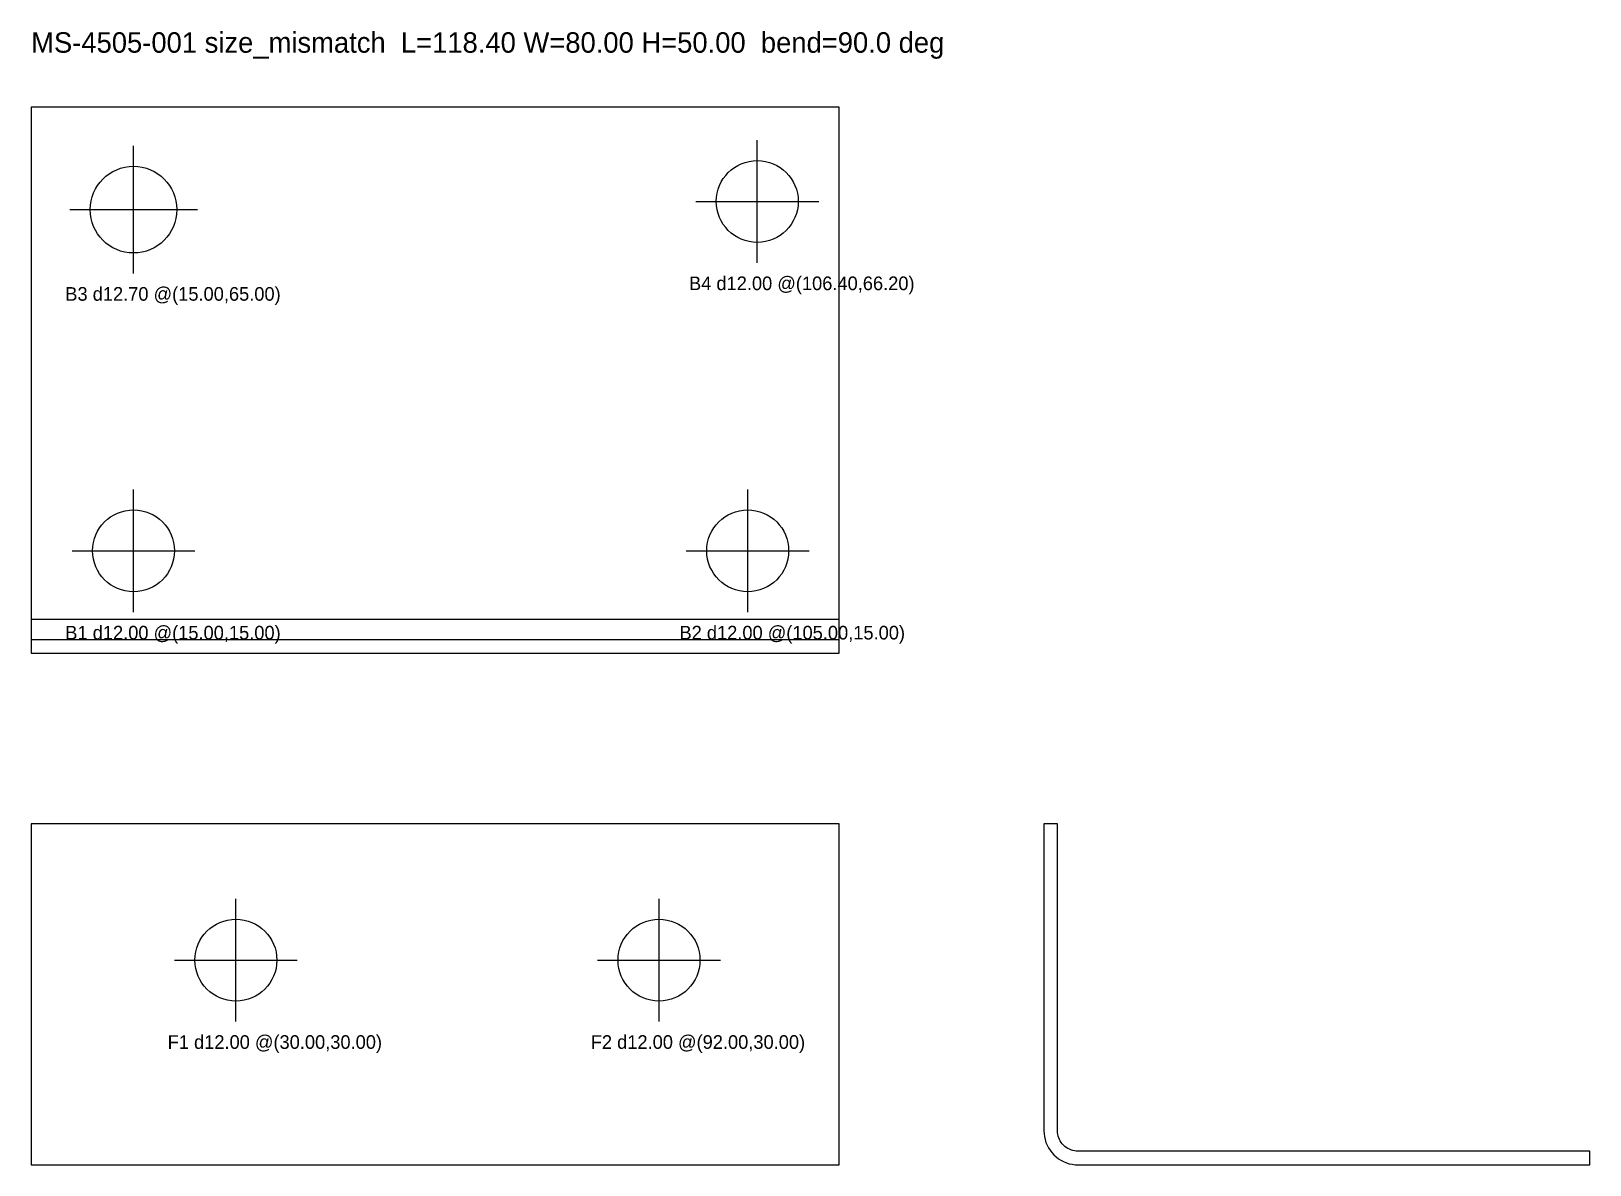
# Model space of a CAD drawing. Header units: millimetres. Extents: x 0 to 228, y -75 to 91.
import ezdxf

# ---------------------------------------------------------------- set-up
doc = ezdxf.new("R2010")
doc.units = ezdxf.units.MM
for name, color, linetype in [('CENTER', 1, 'Continuous'), ('HIDDEN', 8, 'Continuous'), ('OUTLINE', 7, 'Continuous'), ('TEXT', 7, 'Continuous')]:
    doc.layers.add(name, color=color, linetype=linetype)

msp = doc.modelspace()

# ---------------------------------------------------------------- linework, layer by layer
at = {"layer": 'CENTER'}
for p, q in [((15, 55.65), (15, 74.35)), ((106.4, 57.2), (106.4, 75.2)), ((5.65, 65), (24.35, 65)), ((97.4, 66.2), (115.4, 66.2)), ((15, 6), (15, 24)), ((105, 6), (105, 24)), ((6, 15), (24, 15)), ((96, 15), (114, 15)), ((30, -54), (30, -36)), ((92, -54), (92, -36)), ((21, -45), (39, -45)), ((83, -45), (101, -45))]:
    msp.add_line(p, q, dxfattribs=at)
at = {"layer": 'HIDDEN'}
msp.add_line((0, 5), (118.4, 5), dxfattribs=at)
at = {"layer": 'OUTLINE'}
msp.add_line((0, 2), (118.4, 2), dxfattribs=at)
for points in [[(0, 0), (118.4, 0), (118.4, 80), (0, 80)], [(0, -75), (118.4, -75), (118.4, -25), (0, -25)], [(148.4, -25), (148.4, -70), (148.42, -70.44), (148.48, -70.87), (148.57, -71.29), (148.7, -71.71), (148.87, -72.11), (149.07, -72.5), (149.3, -72.87), (149.57, -73.21), (149.86, -73.54), (150.19, -73.83), (150.53, -74.1), (150.9, -74.33), (151.29, -74.53), (151.69, -74.7), (152.11, -74.83), (152.53, -74.92), (152.96, -74.98), (153.4, -75), (228.4, -75), (228.4, -73), (153.4, -73), (153.14, -72.99), (152.88, -72.95), (152.62, -72.9), (152.37, -72.82), (152.13, -72.72), (151.9, -72.6), (151.68, -72.46), (151.47, -72.3), (151.28, -72.12), (151.1, -71.93), (150.94, -71.72), (150.8, -71.5), (150.68, -71.27), (150.58, -71.03), (150.5, -70.78), (150.45, -70.52), (150.41, -70.26), (150.4, -70), (150.4, -25), (148.4, -25)]]:
    msp.add_lwpolyline(points, close=True, dxfattribs=at)
for centre, radius in [((15, 65), 6.35), ((106.4, 66.2), 6), ((15, 15), 6), ((105, 15), 6), ((30, -45), 6), ((92, -45), 6)]:
    msp.add_circle(centre, radius, dxfattribs=at)

# ---------------------------------------------------------------- texts
at = {"layer": 'TEXT'}
for s, height, p in [('MS-4505-001 size_mismatch  L=118.40 W=80.00 H=50.00  bend=90.0 deg', 3, (0, 88)), ('B4 d12.00 @(106.40,66.20)', 2, (96.4, 53.2)), ('B3 d12.70 @(15.00,65.00)', 2, (5, 51.65)), ('B1 d12.00 @(15.00,15.00)', 2, (5, 2)), ('B2 d12.00 @(105.00,15.00)', 2, (95, 2)), ('F1 d12.00 @(30.00,30.00)', 2, (20, -58)), ('F2 d12.00 @(92.00,30.00)', 2, (82, -58))]:
    msp.add_text(s, height=height, dxfattribs=at).set_placement(p)

doc.saveas('drawing.dxf')
